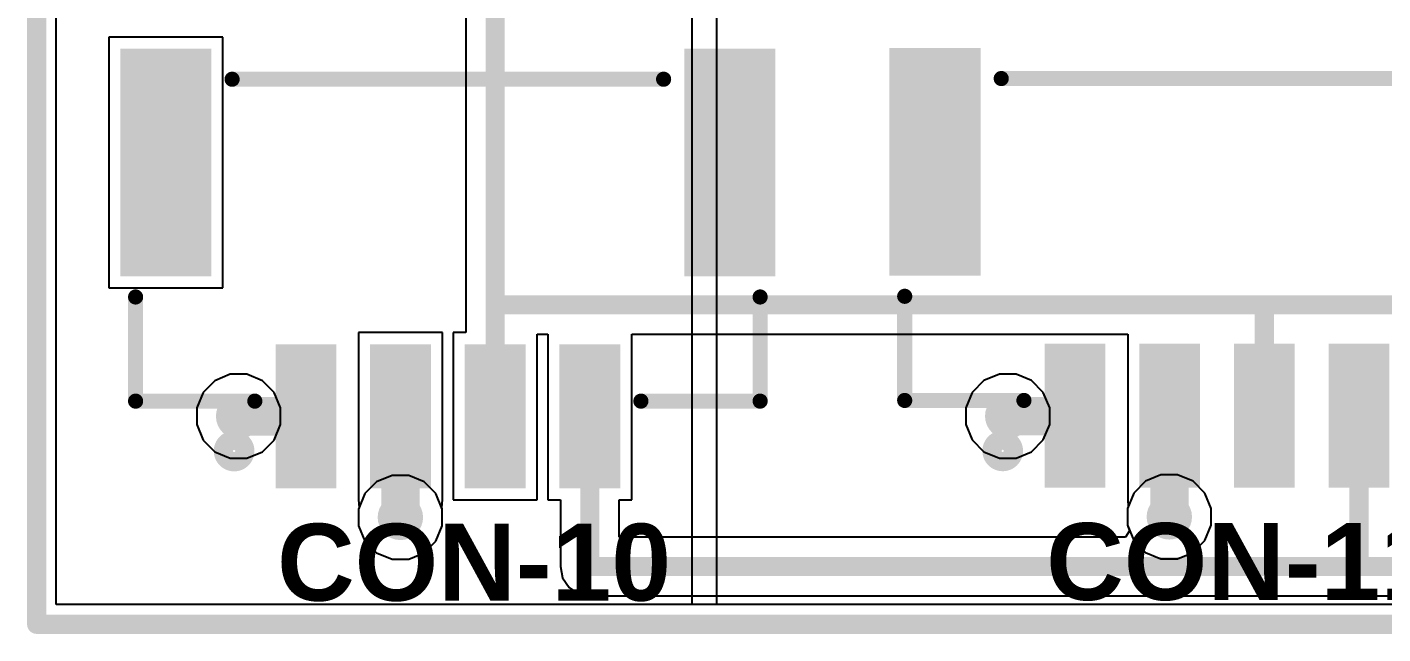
# Model space of a CAD drawing. Header units: inches. Extents: x -0.01 to 2.44, y -0.01 to 2.26.
# Drawn here: x -0.005 to 0.7, y -0.005 to 0.31 of the extents above; entities that cross this region are included whole.
import ezdxf

# ---------------------------------------------------------------- set-up
doc = ezdxf.new("R2010")
doc.units = ezdxf.units.IN
doc.header["$MEASUREMENT"] = 0
for name, color, linetype in [('Board Outline', 216, 'Continuous'), ('Bottom Layer', 5, 'Continuous'), ('GROUND', 16, 'Continuous'), ('POWER', 76, 'Continuous'), ('SIGNAL1', 90, 'Continuous'), ('SIGNAL2', 156, 'Continuous'), ('Top Layer', 1, 'Continuous'), ('Top Overlay', 2, 'Continuous'), ('Top Paste', 8, 'Continuous'), ('Top Solder', 216, 'Continuous'), ('Via Holes', 16, 'Continuous')]:
    doc.layers.add(name, color=color, linetype=linetype)
doc.styles.add('Arial_Bold', font='', dxfattribs={"height": 0.2})
doc.styles.get('Arial_Bold').set_extended_font_data('Arial', bold=True)

# ---------------------------------------------------------------- blocks, each defined once
blk = doc.blocks.new('BM04B_GHS_TBT_95')
at = {"layer": 'Top Layer'}
for points in [[(-0.0856299, 0.12499995), (-0.0620079, 0.12499995), (-0.0620079, 0.05807085), (-0.0856299, 0.05807085)], [(-0.0364173, 0.12499995), (-0.0127953, 0.12499995), (-0.0127953, 0.05807085), (-0.0364173, 0.05807085)], [(0.0127953, 0.12499995), (0.0364173, 0.12499995), (0.0364173, 0.05807085), (0.0127953, 0.05807085)], [(0.0620079, 0.12499995), (0.0856299, 0.12499995), (0.0856299, 0.05807085), (0.0620079, 0.05807085)], [(-0.16633855, 0.0147638), (-0.12696845, 0.0147638), (-0.12696845, -0.0954724), (-0.16633855, -0.0954724)], [(0.12696845, 0.0147638), (0.16633855, 0.0147638), (0.16633855, -0.0954724), (0.12696845, -0.0954724)]]:
    blk.add_hatch(color=1, dxfattribs=at).paths.add_polyline_path(points)
at = {"layer": 'Top Paste'}
for points in [[(-0.0856299, 0.12499995), (-0.0620079, 0.12499995), (-0.0620079, 0.05807085), (-0.0856299, 0.05807085)], [(-0.0364173, 0.12499995), (-0.0127953, 0.12499995), (-0.0127953, 0.05807085), (-0.0364173, 0.05807085)], [(0.0127953, 0.12499995), (0.0364173, 0.12499995), (0.0364173, 0.05807085), (0.0127953, 0.05807085)], [(0.0620079, 0.12499995), (0.0856299, 0.12499995), (0.0856299, 0.05807085), (0.0620079, 0.05807085)], [(-0.16633855, 0.0147638), (-0.12696845, 0.0147638), (-0.12696845, -0.0954724), (-0.16633855, -0.0954724)], [(0.12696845, 0.0147638), (0.16633855, 0.0147638), (0.16633855, -0.0954724), (0.12696845, -0.0954724)]]:
    blk.add_hatch(color=8, dxfattribs=at).paths.add_polyline_path(points)
at = {"layer": 'Top Solder'}
for points in [[(-0.0896299, 0.12899995), (-0.0580079, 0.12899995), (-0.0580079, 0.05407085), (-0.0896299, 0.05407085)], [(-0.0404173, 0.12899995), (-0.0087953, 0.12899995), (-0.0087953, 0.05407085), (-0.0404173, 0.05407085)], [(0.0087953, 0.12899995), (0.0404173, 0.12899995), (0.0404173, 0.05407085), (0.0087953, 0.05407085)], [(0.0580079, 0.12899995), (0.0896299, 0.12899995), (0.0896299, 0.05407085), (0.0580079, 0.05407085)], [(-0.17033855, 0.0187638), (-0.12296845, 0.0187638), (-0.12296845, -0.0994724), (-0.17033855, -0.0994724)], [(0.12296845, 0.0187638), (0.17033855, 0.0187638), (0.17033855, -0.0994724), (0.12296845, -0.0994724)]]:
    blk.add_hatch(color=216, dxfattribs=at).paths.add_polyline_path(points)
at = {"layer": 'Top Overlay'}
for points in [[(-0.1003937, 0.0836614, 0.007874, 0.007874, 0), (-0.1624016, 0.0836614, 0.007874, 0.007874, 0)], [(-0.1624016, 0.0836614, 0.007874, 0.007874, 0), (-0.1624016, 0.0295276, 0.007874, 0.007874, 0)], [(0.1624016, 0.0836614, 0.007874, 0.007874, 0), (0.1003937, 0.0836614, 0.007874, 0.007874, 0)], [(0.1624016, 0.0836614, 0.007874, 0.007874, 0), (0.1624016, 0.0295276, 0.007874, 0.007874, 0)], [(0.1122047, -0.0836614, 0.007874, 0.007874, 0), (-0.1122047, -0.0836614, 0.007874, 0.007874, 0)]]:
    blk.add_lwpolyline(points, format="xyseb", dxfattribs=at)
for points in [[(-0.1643701, 0.0836614, 0.003937, 0.003937, 1), (-0.1604331, 0.0836614, 0.003937, 0.003937, 1)], [(-0.1643701, 0.0836614, 0.003937, 0.003937, 1), (-0.1604331, 0.0836614, 0.003937, 0.003937, 1)], [(-0.1023622, 0.0836614, 0.003937, 0.003937, 1), (-0.0984252, 0.0836614, 0.003937, 0.003937, 1)], [(0.0984252, 0.0836614, 0.003937, 0.003937, 1), (0.1023622, 0.0836614, 0.003937, 0.003937, 1)], [(0.1604331, 0.0836614, 0.003937, 0.003937, 1), (0.1643701, 0.0836614, 0.003937, 0.003937, 1)], [(0.1604331, 0.0836614, 0.003937, 0.003937, 1), (0.1643701, 0.0836614, 0.003937, 0.003937, 1)], [(-0.1643701, 0.0295276, 0.003937, 0.003937, 1), (-0.1604331, 0.0295276, 0.003937, 0.003937, 1)], [(0.1604331, 0.0295276, 0.003937, 0.003937, 1), (0.1643701, 0.0295276, 0.003937, 0.003937, 1)], [(-0.1141732, -0.0836614, 0.003937, 0.003937, 1), (-0.1102362, -0.0836614, 0.003937, 0.003937, 1)], [(0.1102362, -0.0836614, 0.003937, 0.003937, 1), (0.1141732, -0.0836614, 0.003937, 0.003937, 1)]]:
    blk.add_lwpolyline(points, format="xyseb", close=True, dxfattribs=at)
blk = doc.blocks.new('BM04B_GHS_TBT_96')
at = {"layer": 'Top Layer'}
for points in [[(-0.0856299, 0.12499995), (-0.0620079, 0.12499995), (-0.0620079, 0.05807085), (-0.0856299, 0.05807085)], [(-0.0364173, 0.12499995), (-0.0127953, 0.12499995), (-0.0127953, 0.05807085), (-0.0364173, 0.05807085)], [(0.0127953, 0.12499995), (0.0364173, 0.12499995), (0.0364173, 0.05807085), (0.0127953, 0.05807085)], [(0.0620079, 0.12499995), (0.0856299, 0.12499995), (0.0856299, 0.05807085), (0.0620079, 0.05807085)], [(-0.16633855, 0.0147638), (-0.12696845, 0.0147638), (-0.12696845, -0.0954724), (-0.16633855, -0.0954724)], [(0.12696845, 0.0147638), (0.16633855, 0.0147638), (0.16633855, -0.0954724), (0.12696845, -0.0954724)]]:
    blk.add_hatch(color=1, dxfattribs=at).paths.add_polyline_path(points)
at = {"layer": 'Top Paste'}
for points in [[(-0.0856299, 0.12499995), (-0.0620079, 0.12499995), (-0.0620079, 0.05807085), (-0.0856299, 0.05807085)], [(-0.0364173, 0.12499995), (-0.0127953, 0.12499995), (-0.0127953, 0.05807085), (-0.0364173, 0.05807085)], [(0.0127953, 0.12499995), (0.0364173, 0.12499995), (0.0364173, 0.05807085), (0.0127953, 0.05807085)], [(0.0620079, 0.12499995), (0.0856299, 0.12499995), (0.0856299, 0.05807085), (0.0620079, 0.05807085)], [(-0.16633855, 0.0147638), (-0.12696845, 0.0147638), (-0.12696845, -0.0954724), (-0.16633855, -0.0954724)], [(0.12696845, 0.0147638), (0.16633855, 0.0147638), (0.16633855, -0.0954724), (0.12696845, -0.0954724)]]:
    blk.add_hatch(color=8, dxfattribs=at).paths.add_polyline_path(points)
at = {"layer": 'Top Solder'}
for points in [[(-0.0896299, 0.12899995), (-0.0580079, 0.12899995), (-0.0580079, 0.05407085), (-0.0896299, 0.05407085)], [(-0.0404173, 0.12899995), (-0.0087953, 0.12899995), (-0.0087953, 0.05407085), (-0.0404173, 0.05407085)], [(0.0087953, 0.12899995), (0.0404173, 0.12899995), (0.0404173, 0.05407085), (0.0087953, 0.05407085)], [(0.0580079, 0.12899995), (0.0896299, 0.12899995), (0.0896299, 0.05407085), (0.0580079, 0.05407085)], [(-0.17033855, 0.0187638), (-0.12296845, 0.0187638), (-0.12296845, -0.0994724), (-0.17033855, -0.0994724)], [(0.12296845, 0.0187638), (0.17033855, 0.0187638), (0.17033855, -0.0994724), (0.12296845, -0.0994724)]]:
    blk.add_hatch(color=216, dxfattribs=at).paths.add_polyline_path(points)
at = {"layer": 'Top Overlay'}
for points in [[(-0.1624016, 0.0836614, 0.007874, 0.007874, 0), (-0.1624016, 0.0295276, 0.007874, 0.007874, 0)], [(-0.1003937, 0.0836614, 0.007874, 0.007874, 0), (-0.1624016, 0.0836614, 0.007874, 0.007874, 0)], [(0.1624016, 0.0836614, 0.007874, 0.007874, 0), (0.1003937, 0.0836614, 0.007874, 0.007874, 0)], [(0.1624016, 0.0836614, 0.007874, 0.007874, 0), (0.1624016, 0.0295276, 0.007874, 0.007874, 0)], [(0.1122047, -0.0836614, 0.007874, 0.007874, 0), (-0.1122047, -0.0836614, 0.007874, 0.007874, 0)]]:
    blk.add_lwpolyline(points, format="xyseb", dxfattribs=at)
for points in [[(-0.1643701, 0.0836614, 0.003937, 0.003937, 1), (-0.1604331, 0.0836614, 0.003937, 0.003937, 1)], [(-0.1643701, 0.0836614, 0.003937, 0.003937, 1), (-0.1604331, 0.0836614, 0.003937, 0.003937, 1)], [(-0.1023622, 0.0836614, 0.003937, 0.003937, 1), (-0.0984252, 0.0836614, 0.003937, 0.003937, 1)], [(0.0984252, 0.0836614, 0.003937, 0.003937, 1), (0.1023622, 0.0836614, 0.003937, 0.003937, 1)], [(0.1604331, 0.0836614, 0.003937, 0.003937, 1), (0.1643701, 0.0836614, 0.003937, 0.003937, 1)], [(0.1604331, 0.0836614, 0.003937, 0.003937, 1), (0.1643701, 0.0836614, 0.003937, 0.003937, 1)], [(-0.1643701, 0.0295276, 0.003937, 0.003937, 1), (-0.1604331, 0.0295276, 0.003937, 0.003937, 1)], [(0.1604331, 0.0295276, 0.003937, 0.003937, 1), (0.1643701, 0.0295276, 0.003937, 0.003937, 1)], [(-0.1141732, -0.0836614, 0.003937, 0.003937, 1), (-0.1102362, -0.0836614, 0.003937, 0.003937, 1)], [(0.1102362, -0.0836614, 0.003937, 0.003937, 1), (0.1141732, -0.0836614, 0.003937, 0.003937, 1)]]:
    blk.add_lwpolyline(points, format="xyseb", close=True, dxfattribs=at)

msp = doc.modelspace()

# ---------------------------------------------------------------- hatches: boundary and pattern name
at = {"layer": 'Bottom Layer'}
h = msp.add_hatch(color=5, dxfattribs=at)
edge = h.paths.add_edge_path()
edge.add_arc((0.105, 0.1081103), 0.011811, 0, 360)
h = msp.add_hatch(color=5, dxfattribs=at)
edge = h.paths.add_edge_path()
edge.add_arc((0.505, 0.1081883), 0.011811, 0, 360)
h = msp.add_hatch(color=5, dxfattribs=at)
edge = h.paths.add_edge_path()
edge.add_arc((0.1891243, 0.0555594), 0.011811, 0, 360)
h = msp.add_hatch(color=5, dxfattribs=at)
edge = h.paths.add_edge_path()
edge.add_arc((0.589036, 0.0558254), 0.011811, 0, 360)
at = {"layer": 'GROUND'}
h = msp.add_hatch(color=16, dxfattribs=at)
edge = h.paths.add_edge_path()
edge.add_arc((0.105, 0.1081103), 0.011811, 0, 360)
h = msp.add_hatch(color=16, dxfattribs=at)
edge = h.paths.add_edge_path()
edge.add_arc((0.505, 0.1081883), 0.011811, 0, 360)
h = msp.add_hatch(color=16, dxfattribs=at)
edge = h.paths.add_edge_path()
edge.add_arc((0.1891243, 0.0555594), 0.011811, 0, 360)
h = msp.add_hatch(color=16, dxfattribs=at)
edge = h.paths.add_edge_path()
edge.add_arc((0.589036, 0.0558254), 0.011811, 0, 360)
at = {"layer": 'POWER'}
h = msp.add_hatch(color=76, dxfattribs=at)
edge = h.paths.add_edge_path()
edge.add_arc((0.105, 0.1081103), 0.011811, 0, 360)
h = msp.add_hatch(color=76, dxfattribs=at)
edge = h.paths.add_edge_path()
edge.add_arc((0.505, 0.1081883), 0.011811, 0, 360)
h = msp.add_hatch(color=76, dxfattribs=at)
edge = h.paths.add_edge_path()
edge.add_arc((0.1891243, 0.0555594), 0.011811, 0, 360)
h = msp.add_hatch(color=76, dxfattribs=at)
edge = h.paths.add_edge_path()
edge.add_arc((0.589036, 0.0558254), 0.011811, 0, 360)
at = {"layer": 'SIGNAL1'}
h = msp.add_hatch(color=90, dxfattribs=at)
edge = h.paths.add_edge_path()
edge.add_arc((0.105, 0.1081103), 0.011811, 0, 360)
h = msp.add_hatch(color=90, dxfattribs=at)
edge = h.paths.add_edge_path()
edge.add_arc((0.505, 0.1081883), 0.011811, 0, 360)
h = msp.add_hatch(color=90, dxfattribs=at)
edge = h.paths.add_edge_path()
edge.add_arc((0.1891243, 0.0555594), 0.011811, 0, 360)
h = msp.add_hatch(color=90, dxfattribs=at)
edge = h.paths.add_edge_path()
edge.add_arc((0.589036, 0.0558254), 0.011811, 0, 360)
at = {"layer": 'SIGNAL2'}
h = msp.add_hatch(color=156, dxfattribs=at)
edge = h.paths.add_edge_path()
edge.add_arc((0.105, 0.1081103), 0.011811, 0, 360)
h = msp.add_hatch(color=156, dxfattribs=at)
edge = h.paths.add_edge_path()
edge.add_arc((0.505, 0.1081883), 0.011811, 0, 360)
h = msp.add_hatch(color=156, dxfattribs=at)
edge = h.paths.add_edge_path()
edge.add_arc((0.1891243, 0.0555594), 0.011811, 0, 360)
h = msp.add_hatch(color=156, dxfattribs=at)
edge = h.paths.add_edge_path()
edge.add_arc((0.589036, 0.0558254), 0.011811, 0, 360)
at = {"layer": 'Top Layer'}
h = msp.add_hatch(color=1, dxfattribs=at)
edge = h.paths.add_edge_path()
edge.add_arc((0.105, 0.1081103), 0.011811, 0, 360)
h = msp.add_hatch(color=1, dxfattribs=at)
edge = h.paths.add_edge_path()
edge.add_arc((0.505, 0.1081883), 0.011811, 0, 360)
h = msp.add_hatch(color=1, dxfattribs=at)
edge = h.paths.add_edge_path()
edge.add_arc((0.1891243, 0.0555594), 0.011811, 0, 360)
h = msp.add_hatch(color=1, dxfattribs=at)
edge = h.paths.add_edge_path()
edge.add_arc((0.589036, 0.0558254), 0.011811, 0, 360)
at = {"layer": 'Via Holes'}
h = msp.add_hatch(color=7, dxfattribs=at)
edge = h.paths.add_edge_path()
edge.add_arc((0.105, 0.1081103), 0.0059055, 0, 360)
h = msp.add_hatch(color=7, dxfattribs=at)
edge = h.paths.add_edge_path()
edge.add_arc((0.505, 0.1081883), 0.0059055, 0, 360)
h = msp.add_hatch(color=7, dxfattribs=at)
edge = h.paths.add_edge_path()
edge.add_arc((0.1891243, 0.0555594), 0.0059055, 0, 360)
h = msp.add_hatch(color=7, dxfattribs=at)
edge = h.paths.add_edge_path()
edge.add_arc((0.589036, 0.0558254), 0.0059055, 0, 360)

# ---------------------------------------------------------------- linework, layer by layer
at = {"layer": 'Board Outline'}
for points in [[(0, 0, 0.01, 0.01, 0), (0, 1.8503937, 0.01, 0.01, 0)], [(0, 0, 0.01, 0.01, 0), (2.0472441, 0, 0.01, 0.01, 0)]]:
    msp.add_lwpolyline(points, format="xyseb", dxfattribs=at)
msp.add_lwpolyline([(-0.0025, 0, 0.005, 0.005, 1), (0.0025, 0, 0.005, 0.005, 1)], format="xyseb", close=True, dxfattribs=at)
msp.add_lwpolyline([(-0.0025, 0, 0.005, 0.005, 1), (0.0025, 0, 0.005, 0.005, 1)], format="xyseb", close=True, dxfattribs=at)
at = {"layer": 'Bottom Layer'}
for p, q in [((0.0101954, 0.0101954), (0.0101954, 0.8348041)), ((0.5846975, 0.0776364), (0.5766811, 0.0743159)), ((0.5933745, 0.0776364), (0.5846975, 0.0776364)), ((0.6013909, 0.0743159), (0.5933745, 0.0776364)), ((0.1767694, 0.0740499), (0.1706338, 0.0679143)), ((0.1847858, 0.0773704), (0.1767694, 0.0740499)), ((0.1934628, 0.0773704), (0.1847858, 0.0773704)), ((0.2014792, 0.0740499), (0.1934628, 0.0773704)), ((0.2076148, 0.0679143), (0.2014792, 0.0740499)), ((0.5766811, 0.0743159), (0.5705455, 0.0681803)), ((0.6075265, 0.0681803), (0.6013909, 0.0743159)), ((0.1706338, 0.0679143), (0.1673133, 0.0598979)), ((0.2109353, 0.0598979), (0.2076148, 0.0679143)), ((0.5705455, 0.0681803), (0.567225, 0.0601639)), ((0.610847, 0.0601639), (0.6075265, 0.0681803)), ((0.1673133, 0.0598979), (0.1673133, 0.0512209)), ((0.2109353, 0.0512209), (0.2109353, 0.0598979)), ((0.567225, 0.0601639), (0.567225, 0.0514869)), ((0.610847, 0.0514869), (0.610847, 0.0601639)), ((0.1673133, 0.0512209), (0.1706338, 0.0432045)), ((0.2076148, 0.0432045), (0.2109353, 0.0512209)), ((0.567225, 0.0514869), (0.5705455, 0.0434705)), ((0.6075265, 0.0434705), (0.610847, 0.0514869)), ((0.1706338, 0.0432045), (0.1767694, 0.0370689)), ((0.2014792, 0.0370689), (0.2076148, 0.0432045)), ((0.5705455, 0.0434705), (0.5766811, 0.0373349)), ((0.6013909, 0.0373349), (0.6075265, 0.0434705)), ((0.1767694, 0.0370689), (0.1847858, 0.0337484)), ((0.1934628, 0.0337484), (0.2014792, 0.0370689)), ((0.5766811, 0.0373349), (0.5846975, 0.0340144)), ((0.5933745, 0.0340144), (0.6013909, 0.0373349)), ((0.1847858, 0.0337484), (0.1934628, 0.0337484)), ((0.5846975, 0.0340144), (0.5933745, 0.0340144)), ((2.0370487, 0.0101954), (0.0101954, 0.0101954))]:
    msp.add_line(p, q, dxfattribs=at)
at = {"layer": 'GROUND'}
for p, q in [((0.0101954, 0.0101954), (0.0101954, 1.8401983)), ((0.5846975, 0.0776364), (0.5766811, 0.0743159)), ((0.5933745, 0.0776364), (0.5846975, 0.0776364)), ((0.6013909, 0.0743159), (0.5933745, 0.0776364)), ((0.1767694, 0.0740499), (0.1706338, 0.0679143)), ((0.1847858, 0.0773704), (0.1767694, 0.0740499)), ((0.1934628, 0.0773704), (0.1847858, 0.0773704)), ((0.2014792, 0.0740499), (0.1934628, 0.0773704)), ((0.2076148, 0.0679143), (0.2014792, 0.0740499)), ((0.5766811, 0.0743159), (0.5705455, 0.0681803)), ((0.6075265, 0.0681803), (0.6013909, 0.0743159)), ((0.1706338, 0.0679143), (0.1673133, 0.0598979)), ((0.2109353, 0.0598979), (0.2076148, 0.0679143)), ((0.5705455, 0.0681803), (0.567225, 0.0601639)), ((0.610847, 0.0601639), (0.6075265, 0.0681803)), ((0.1673133, 0.0598979), (0.1673133, 0.0512209)), ((0.2109353, 0.0512209), (0.2109353, 0.0598979)), ((0.567225, 0.0601639), (0.567225, 0.0514869)), ((0.610847, 0.0514869), (0.610847, 0.0601639)), ((0.1673133, 0.0512209), (0.1706338, 0.0432045)), ((0.2076148, 0.0432045), (0.2109353, 0.0512209)), ((0.567225, 0.0514869), (0.5705455, 0.0434705)), ((0.6075265, 0.0434705), (0.610847, 0.0514869)), ((0.1706338, 0.0432045), (0.1767694, 0.0370689)), ((0.2014792, 0.0370689), (0.2076148, 0.0432045)), ((0.5705455, 0.0434705), (0.5766811, 0.0373349)), ((0.6013909, 0.0373349), (0.6075265, 0.0434705)), ((0.1767694, 0.0370689), (0.1847858, 0.0337484)), ((0.1934628, 0.0337484), (0.2014792, 0.0370689)), ((0.5766811, 0.0373349), (0.5846975, 0.0340144)), ((0.5933745, 0.0340144), (0.6013909, 0.0373349)), ((0.1847858, 0.0337484), (0.1934628, 0.0337484)), ((0.5846975, 0.0340144), (0.5933745, 0.0340144)), ((2.0370487, 0.0101954), (0.0101954, 0.0101954))]:
    msp.add_line(p, q, dxfattribs=at)
at = {"layer": 'POWER'}
for p, q in [((0.0101954, 0.0101954), (0.0101954, 1.8401983)), ((0.3536776, 0.0101954), (0.3536776, 0.6278778)), ((0.3407873, 0.6141774), (0.3407873, 0.0101954)), ((0.1006615, 0.1299213), (0.0926451, 0.1266008)), ((0.1093385, 0.1299213), (0.1006615, 0.1299213)), ((0.1173549, 0.1266008), (0.1093385, 0.1299213)), ((0.5006615, 0.1299993), (0.4926451, 0.1266788)), ((0.5093385, 0.1299993), (0.5006615, 0.1299993)), ((0.5173549, 0.1266788), (0.5093385, 0.1299993)), ((0.0865095, 0.1204652), (0.083189, 0.1124488)), ((0.0926451, 0.1266008), (0.0865095, 0.1204652)), ((0.1234905, 0.1204652), (0.1173549, 0.1266008)), ((0.126811, 0.1124488), (0.1234905, 0.1204652)), ((0.4865095, 0.1205432), (0.483189, 0.1125268)), ((0.4926451, 0.1266788), (0.4865095, 0.1205432)), ((0.5234905, 0.1205432), (0.5173549, 0.1266788)), ((0.526811, 0.1125268), (0.5234905, 0.1205432)), ((0.083189, 0.1124488), (0.083189, 0.1037718)), ((0.126811, 0.1037718), (0.126811, 0.1124488)), ((0.483189, 0.1125268), (0.483189, 0.1038498)), ((0.526811, 0.1038498), (0.526811, 0.1125268)), ((0.083189, 0.1037718), (0.0865095, 0.0957554)), ((0.1234905, 0.0957554), (0.126811, 0.1037718)), ((0.483189, 0.1038498), (0.4865095, 0.0958334)), ((0.5234905, 0.0958334), (0.526811, 0.1038498)), ((0.0865095, 0.0957554), (0.0926451, 0.0896198)), ((0.1173549, 0.0896198), (0.1234905, 0.0957554)), ((0.4865095, 0.0958334), (0.4926451, 0.0896978)), ((0.5173549, 0.0896978), (0.5234905, 0.0958334)), ((0.0926451, 0.0896198), (0.1006615, 0.0862993)), ((0.1006615, 0.0862993), (0.1093385, 0.0862993)), ((0.1093385, 0.0862993), (0.1173549, 0.0896198)), ((0.4926451, 0.0896978), (0.5006615, 0.0863773)), ((0.5006615, 0.0863773), (0.5093385, 0.0863773)), ((0.5093385, 0.0863773), (0.5173549, 0.0896978)), ((0.5846975, 0.0776364), (0.5766811, 0.0743159)), ((0.5933745, 0.0776364), (0.5846975, 0.0776364)), ((0.6013909, 0.0743159), (0.5933745, 0.0776364)), ((0.1767694, 0.0740499), (0.1706338, 0.0679143)), ((0.1847858, 0.0773704), (0.1767694, 0.0740499)), ((0.1934628, 0.0773704), (0.1847858, 0.0773704)), ((0.2014792, 0.0740499), (0.1934628, 0.0773704)), ((0.2076148, 0.0679143), (0.2014792, 0.0740499)), ((0.5766811, 0.0743159), (0.5705455, 0.0681803)), ((0.6075265, 0.0681803), (0.6013909, 0.0743159)), ((0.1706338, 0.0679143), (0.1673133, 0.0598979)), ((0.2109353, 0.0598979), (0.2076148, 0.0679143)), ((0.5705455, 0.0681803), (0.567225, 0.0601639)), ((0.610847, 0.0601639), (0.6075265, 0.0681803)), ((0.1673133, 0.0598979), (0.1673133, 0.0512209)), ((0.2109353, 0.0512209), (0.2109353, 0.0598979)), ((0.567225, 0.0601639), (0.567225, 0.0514869)), ((0.610847, 0.0514869), (0.610847, 0.0601639)), ((0.1673133, 0.0512209), (0.1706338, 0.0432045)), ((0.2076148, 0.0432045), (0.2109353, 0.0512209)), ((0.567225, 0.0514869), (0.5705455, 0.0434705)), ((0.6075265, 0.0434705), (0.610847, 0.0514869)), ((0.1706338, 0.0432045), (0.1767694, 0.0370689)), ((0.2014792, 0.0370689), (0.2076148, 0.0432045)), ((0.5705455, 0.0434705), (0.5766811, 0.0373349)), ((0.6013909, 0.0373349), (0.6075265, 0.0434705)), ((0.1767694, 0.0370689), (0.1847858, 0.0337484)), ((0.1934628, 0.0337484), (0.2014792, 0.0370689)), ((0.5766811, 0.0373349), (0.5846975, 0.0340144)), ((0.5933745, 0.0340144), (0.6013909, 0.0373349)), ((0.1847858, 0.0337484), (0.1934628, 0.0337484)), ((0.5846975, 0.0340144), (0.5933745, 0.0340144)), ((0.3407873, 0.0101954), (0.0101954, 0.0101954)), ((2.0370487, 0.0101954), (0.3536776, 0.0101954))]:
    msp.add_line(p, q, dxfattribs=at)
at = {"layer": 'SIGNAL1'}
for p, q in [((0.0101954, 0.0101954), (0.0101954, 1.8401983)), ((0.5846975, 0.0776364), (0.5766811, 0.0743159)), ((0.5933745, 0.0776364), (0.5846975, 0.0776364)), ((0.6013909, 0.0743159), (0.5933745, 0.0776364)), ((0.1767694, 0.0740499), (0.1706338, 0.0679143)), ((0.1847858, 0.0773704), (0.1767694, 0.0740499)), ((0.1934628, 0.0773704), (0.1847858, 0.0773704)), ((0.2014792, 0.0740499), (0.1934628, 0.0773704)), ((0.2076148, 0.0679143), (0.2014792, 0.0740499)), ((0.5766811, 0.0743159), (0.5705455, 0.0681803)), ((0.6075265, 0.0681803), (0.6013909, 0.0743159)), ((0.1706338, 0.0679143), (0.1673133, 0.0598979)), ((0.2109353, 0.0598979), (0.2076148, 0.0679143)), ((0.5705455, 0.0681803), (0.567225, 0.0601639)), ((0.610847, 0.0601639), (0.6075265, 0.0681803)), ((0.1673133, 0.0598979), (0.1673133, 0.0512209)), ((0.2109353, 0.0512209), (0.2109353, 0.0598979)), ((0.567225, 0.0601639), (0.567225, 0.0514869)), ((0.610847, 0.0514869), (0.610847, 0.0601639)), ((0.1673133, 0.0512209), (0.1706338, 0.0432045)), ((0.2076148, 0.0432045), (0.2109353, 0.0512209)), ((0.567225, 0.0514869), (0.5705455, 0.0434705)), ((0.6075265, 0.0434705), (0.610847, 0.0514869)), ((0.1706338, 0.0432045), (0.1767694, 0.0370689)), ((0.2014792, 0.0370689), (0.2076148, 0.0432045)), ((0.5705455, 0.0434705), (0.5766811, 0.0373349)), ((0.6013909, 0.0373349), (0.6075265, 0.0434705)), ((0.1767694, 0.0370689), (0.1847858, 0.0337484)), ((0.1934628, 0.0337484), (0.2014792, 0.0370689)), ((0.5766811, 0.0373349), (0.5846975, 0.0340144)), ((0.5933745, 0.0340144), (0.6013909, 0.0373349)), ((0.1847858, 0.0337484), (0.1934628, 0.0337484)), ((0.5846975, 0.0340144), (0.5933745, 0.0340144)), ((1.4004942, 0.0101954), (0.0101954, 0.0101954))]:
    msp.add_line(p, q, dxfattribs=at)
at = {"layer": 'SIGNAL2'}
for p, q in [((0.0101954, 0.0101954), (0.0101954, 1.005)), ((0.1006615, 0.1299213), (0.0926451, 0.1266008)), ((0.1093385, 0.1299213), (0.1006615, 0.1299213)), ((0.1173549, 0.1266008), (0.1093385, 0.1299213)), ((0.5006615, 0.1299993), (0.4926451, 0.1266788)), ((0.5093385, 0.1299993), (0.5006615, 0.1299993)), ((0.5173549, 0.1266788), (0.5093385, 0.1299993)), ((0.0865095, 0.1204652), (0.083189, 0.1124488)), ((0.0926451, 0.1266008), (0.0865095, 0.1204652)), ((0.1234905, 0.1204652), (0.1173549, 0.1266008)), ((0.126811, 0.1124488), (0.1234905, 0.1204652)), ((0.4865095, 0.1205432), (0.483189, 0.1125268)), ((0.4926451, 0.1266788), (0.4865095, 0.1205432)), ((0.5234905, 0.1205432), (0.5173549, 0.1266788)), ((0.526811, 0.1125268), (0.5234905, 0.1205432)), ((0.083189, 0.1124488), (0.083189, 0.1037718)), ((0.126811, 0.1037718), (0.126811, 0.1124488)), ((0.483189, 0.1125268), (0.483189, 0.1038498)), ((0.526811, 0.1038498), (0.526811, 0.1125268)), ((0.083189, 0.1037718), (0.0865095, 0.0957554)), ((0.1234905, 0.0957554), (0.126811, 0.1037718)), ((0.483189, 0.1038498), (0.4865095, 0.0958334)), ((0.5234905, 0.0958334), (0.526811, 0.1038498)), ((0.0865095, 0.0957554), (0.0926451, 0.0896198)), ((0.1173549, 0.0896198), (0.1234905, 0.0957554)), ((0.4865095, 0.0958334), (0.4926451, 0.0896978)), ((0.5173549, 0.0896978), (0.5234905, 0.0958334)), ((0.0926451, 0.0896198), (0.1006615, 0.0862993)), ((0.1006615, 0.0862993), (0.1093385, 0.0862993)), ((0.1093385, 0.0862993), (0.1173549, 0.0896198)), ((0.4926451, 0.0896978), (0.5006615, 0.0863773)), ((0.5006615, 0.0863773), (0.5093385, 0.0863773)), ((0.5093385, 0.0863773), (0.5173549, 0.0896978)), ((1.0156252, 0.0101954), (0.0101954, 0.0101954))]:
    msp.add_line(p, q, dxfattribs=at)
at = {"layer": 'Top Layer'}
for p, q in [((0.0101954, 0.0101954), (0.0101954, 1.8401983)), ((0.2231313, 0.3715355), (0.2231313, 0.1660236)), ((0.0968504, 0.3051181), (0.0374804, 0.3051181)), ((0.0374804, 0.3051181), (0.0374804, 0.1748819)), ((0.0968504, 0.1748819), (0.0968504, 0.3051181)), ((0.0374804, 0.1748819), (0.0968504, 0.1748819)), ((0.2231313, 0.1660236), (0.2231313, 0.1515748)), ((0.2110236, 0.1515748), (0.1674016, 0.1515748)), ((0.1674016, 0.1515748), (0.1674016, 0.0646459)), ((0.2110236, 0.0646459), (0.2110236, 0.1515748)), ((0.2231313, 0.1515748), (0.2166142, 0.1515748)), ((0.2166142, 0.1515748), (0.2166142, 0.0646458)), ((0.2602362, 0.0646458), (0.2602362, 0.1507297)), ((0.2602362, 0.1507297), (0.2658268, 0.1507297)), ((0.2658268, 0.1507297), (0.2658268, 0.0646458)), ((0.3094488, 0.0646458), (0.3094488, 0.1507297)), ((0.3094488, 0.1507297), (0.5674016, 0.1507297)), ((0.5674016, 0.1507297), (0.5674016, 0.0650002)), ((0.1674016, 0.0646459), (0.1674015, 0.0646459)), ((0.1674015, 0.0646459), (0.1676231, 0.0606458)), ((0.2106255, 0.0606458), (0.2110237, 0.0646459)), ((0.2110237, 0.0646459), (0.2110236, 0.0646459)), ((0.2166142, 0.0646458), (0.2602362, 0.0646458)), ((0.2658268, 0.0646458), (0.2723439, 0.0646458)), ((0.2723439, 0.0646458), (0.2723439, 0.03)), ((0.3029317, 0.0452939), (0.3029317, 0.0646458)), ((0.3029317, 0.0646458), (0.3094488, 0.0646458)), ((0.5674016, 0.0650002), (0.5674015, 0.0650002)), ((0.5674015, 0.0650002), (0.5675713, 0.0610001)), ((0.1676231, 0.0606458), (0.1673133, 0.0598979)), ((0.1673133, 0.0598979), (0.1673133, 0.0512209)), ((0.2109353, 0.0598979), (0.2106255, 0.0606458)), ((0.2109353, 0.0512209), (0.2109353, 0.0598979)), ((0.5675713, 0.0610001), (0.567225, 0.0601639)), ((0.567225, 0.0601639), (0.567225, 0.0514869)), ((0.1673133, 0.0512209), (0.1706338, 0.0432045)), ((0.2076148, 0.0432045), (0.2109353, 0.0512209)), ((0.567225, 0.0514869), (0.5684126, 0.0486198)), ((0.1706338, 0.0432045), (0.1767694, 0.0370689)), ((0.2014792, 0.0370689), (0.2076148, 0.0432045)), ((0.5661903, 0.0452939), (0.3029317, 0.0452939)), ((0.5684126, 0.0486198), (0.5661903, 0.0452939)), ((0.1767694, 0.0370689), (0.1847858, 0.0337484)), ((0.1934628, 0.0337484), (0.2014792, 0.0370689)), ((0.1847858, 0.0337484), (0.1934628, 0.0337484)), ((0.2723439, 0.03), (0.2735081, 0.0241473)), ((0.2735081, 0.0241473), (0.2768234, 0.0191856)), ((0.2768234, 0.0191856), (0.2817851, 0.0158703)), ((0.2817851, 0.0158703), (0.2876378, 0.0147061)), ((0.2876378, 0.0147061), (1.0876378, 0.0147061)), ((2.0370487, 0.0101954), (0.0101954, 0.0101954))]:
    msp.add_line(p, q, dxfattribs=at)
for points in [[(0.2384252, 0.1660236, 0.01, 0.01, 0), (0.2384252, 0.415, 0.01, 0.01, 0)], [(0.2384252, 0.1081103, 0.01, 0.01, 0), (0.2384252, 0.1660236, 0.01, 0.01, 0)], [(0.2384252, 0.1660236, 0.01, 0.01, 0), (0.6384252, 0.1660236, 0.01, 0.01, 0)], [(0.6384252, 0.1660236, 0.01, 0.01, 0), (1.0384252, 0.1660236, 0.01, 0.01, 0)], [(0.6384252, 0.1084646, 0.01, 0.01, 0), (0.6384252, 0.1660236, 0.01, 0.01, 0)], [(0.105, 0.1081103, 0.02, 0.02, 0), (0.14, 0.1081103, 0.02, 0.02, 0)], [(0.1892126, 0.1081103, 0.02, 0.02, 0), (0.1893009, 0.1081986, 0.02, 0.02, 0)], [(0.1892126, 0.0556477, 0.02, 0.02, 0), (0.1892126, 0.1081103, 0.02, 0.02, 0)], [(0.2876378, 0.03, 0.01, 0.01, 0), (0.2876378, 0.1081103, 0.01, 0.01, 0)], [(0.505, 0.1081883, 0.02, 0.02, 0), (0.5397237, 0.1081883, 0.02, 0.02, 0)], [(0.5397237, 0.1081883, 0.02, 0.02, 0), (0.54, 0.1084646, 0.02, 0.02, 0)], [(0.5891243, 0.1083763, 0.02, 0.02, 0), (0.5892126, 0.1084646, 0.02, 0.02, 0)], [(0.5891243, 0.0559137, 0.02, 0.02, 0), (0.5891243, 0.1083763, 0.02, 0.02, 0)], [(0.6876378, 0.03, 0.01, 0.01, 0), (0.6876378, 0.1084646, 0.01, 0.01, 0)], [(0.1891243, 0.0555594, 0.02, 0.02, 0), (0.1892126, 0.0556477, 0.02, 0.02, 0)], [(0.589036, 0.0558254, 0.02, 0.02, 0), (0.5891243, 0.0559137, 0.02, 0.02, 0)], [(0.2876378, 0.03, 0.01, 0.01, 0), (0.6876378, 0.03, 0.01, 0.01, 0)], [(0.6876378, 0.03, 0.01, 0.01, 0), (1.0876378, 0.03, 0.01, 0.01, 0)]]:
    msp.add_lwpolyline(points, format="xyseb", dxfattribs=at)
for points in [[(0.2359252, 0.1660236, 0.005, 0.005, 1), (0.2409252, 0.1660236, 0.005, 0.005, 1)], [(0.2359252, 0.1660236, 0.005, 0.005, 1), (0.2409252, 0.1660236, 0.005, 0.005, 1)], [(0.2359252, 0.1660236, 0.005, 0.005, 1), (0.2409252, 0.1660236, 0.005, 0.005, 1)], [(0.6359252, 0.1660236, 0.005, 0.005, 1), (0.6409252, 0.1660236, 0.005, 0.005, 1)], [(0.6359252, 0.1660236, 0.005, 0.005, 1), (0.6409252, 0.1660236, 0.005, 0.005, 1)], [(0.6359252, 0.1660236, 0.005, 0.005, 1), (0.6409252, 0.1660236, 0.005, 0.005, 1)], [(0.1, 0.1081103, 0.01, 0.01, 1), (0.11, 0.1081103, 0.01, 0.01, 1)], [(0.135, 0.1081103, 0.01, 0.01, 1), (0.145, 0.1081103, 0.01, 0.01, 1)], [(0.1842126, 0.1081103, 0.01, 0.01, 1), (0.1942126, 0.1081103, 0.01, 0.01, 1)], [(0.1842126, 0.1081103, 0.01, 0.01, 1), (0.1942126, 0.1081103, 0.01, 0.01, 1)], [(0.1843009, 0.1081986, 0.01, 0.01, 1), (0.1943009, 0.1081986, 0.01, 0.01, 1)], [(0.2359252, 0.1081103, 0.005, 0.005, 1), (0.2409252, 0.1081103, 0.005, 0.005, 1)], [(0.2851378, 0.1081103, 0.005, 0.005, 1), (0.2901378, 0.1081103, 0.005, 0.005, 1)], [(0.5, 0.1081883, 0.01, 0.01, 1), (0.51, 0.1081883, 0.01, 0.01, 1)], [(0.5347237, 0.1081883, 0.01, 0.01, 1), (0.5447237, 0.1081883, 0.01, 0.01, 1)], [(0.5347237, 0.1081883, 0.01, 0.01, 1), (0.5447237, 0.1081883, 0.01, 0.01, 1)], [(0.535, 0.1084646, 0.01, 0.01, 1), (0.545, 0.1084646, 0.01, 0.01, 1)], [(0.5841243, 0.1083763, 0.01, 0.01, 1), (0.5941243, 0.1083763, 0.01, 0.01, 1)], [(0.5841243, 0.1083763, 0.01, 0.01, 1), (0.5941243, 0.1083763, 0.01, 0.01, 1)], [(0.5842126, 0.1084646, 0.01, 0.01, 1), (0.5942126, 0.1084646, 0.01, 0.01, 1)], [(0.6359252, 0.1084646, 0.005, 0.005, 1), (0.6409252, 0.1084646, 0.005, 0.005, 1)], [(0.6851378, 0.1084646, 0.005, 0.005, 1), (0.6901378, 0.1084646, 0.005, 0.005, 1)], [(0.1841243, 0.0555594, 0.01, 0.01, 1), (0.1941243, 0.0555594, 0.01, 0.01, 1)], [(0.1842126, 0.0556477, 0.01, 0.01, 1), (0.1942126, 0.0556477, 0.01, 0.01, 1)], [(0.1842126, 0.0556477, 0.01, 0.01, 1), (0.1942126, 0.0556477, 0.01, 0.01, 1)], [(0.584036, 0.0558254, 0.01, 0.01, 1), (0.594036, 0.0558254, 0.01, 0.01, 1)], [(0.5841243, 0.0559137, 0.01, 0.01, 1), (0.5941243, 0.0559137, 0.01, 0.01, 1)], [(0.5841243, 0.0559137, 0.01, 0.01, 1), (0.5941243, 0.0559137, 0.01, 0.01, 1)], [(0.2851378, 0.03, 0.005, 0.005, 1), (0.2901378, 0.03, 0.005, 0.005, 1)], [(0.2851378, 0.03, 0.005, 0.005, 1), (0.2901378, 0.03, 0.005, 0.005, 1)], [(0.6851378, 0.03, 0.005, 0.005, 1), (0.6901378, 0.03, 0.005, 0.005, 1)], [(0.6851378, 0.03, 0.005, 0.005, 1), (0.6901378, 0.03, 0.005, 0.005, 1)], [(0.6851378, 0.03, 0.005, 0.005, 1), (0.6901378, 0.03, 0.005, 0.005, 1)]]:
    msp.add_lwpolyline(points, format="xyseb", close=True, dxfattribs=at)
at = {"layer": 'Top Overlay'}
for points in [[(0.1082473, 0.0900487, 0.01, 0.01, 1), (0.0970847, 0.0900487, 0.01, 0.01, 1)], [(0.507971, 0.0901267, 0.01, 0.01, 1), (0.4968084, 0.0901267, 0.01, 0.01, 1)], [(0.0945847, 0.0900487, 0.005, 0.005, 1), (0.0995847, 0.0900487, 0.005, 0.005, 1)], [(0.1057473, 0.0900487, 0.005, 0.005, 1), (0.1107473, 0.0900487, 0.005, 0.005, 1)], [(0.4943084, 0.0901267, 0.005, 0.005, 1), (0.4993084, 0.0901267, 0.005, 0.005, 1)], [(0.505471, 0.0901267, 0.005, 0.005, 1), (0.510471, 0.0901267, 0.005, 0.005, 1)]]:
    msp.add_lwpolyline(points, format="xyseb", close=True, dxfattribs=at)

# ---------------------------------------------------------------- block references
at = {"rotation": 180}
for name, p in [('BM04B_GHS_TBT_96', (0.2138189, 0.1996457)), ('BM04B_GHS_TBT_95', (0.6138189, 0.2))]:
    msp.add_blockref(name, p, dxfattribs=at)

# ---------------------------------------------------------------- texts
at = {"layer": 'Top Overlay', "style": 'Arial_Bold'}
for s, p in [('CON-10', (0.125, 0.0122555)), ('CON-11', (0.525, 0.0126098))]:
    msp.add_text(s, height=0.04, dxfattribs=at).set_placement(p)

doc.saveas('drawing.dxf')
